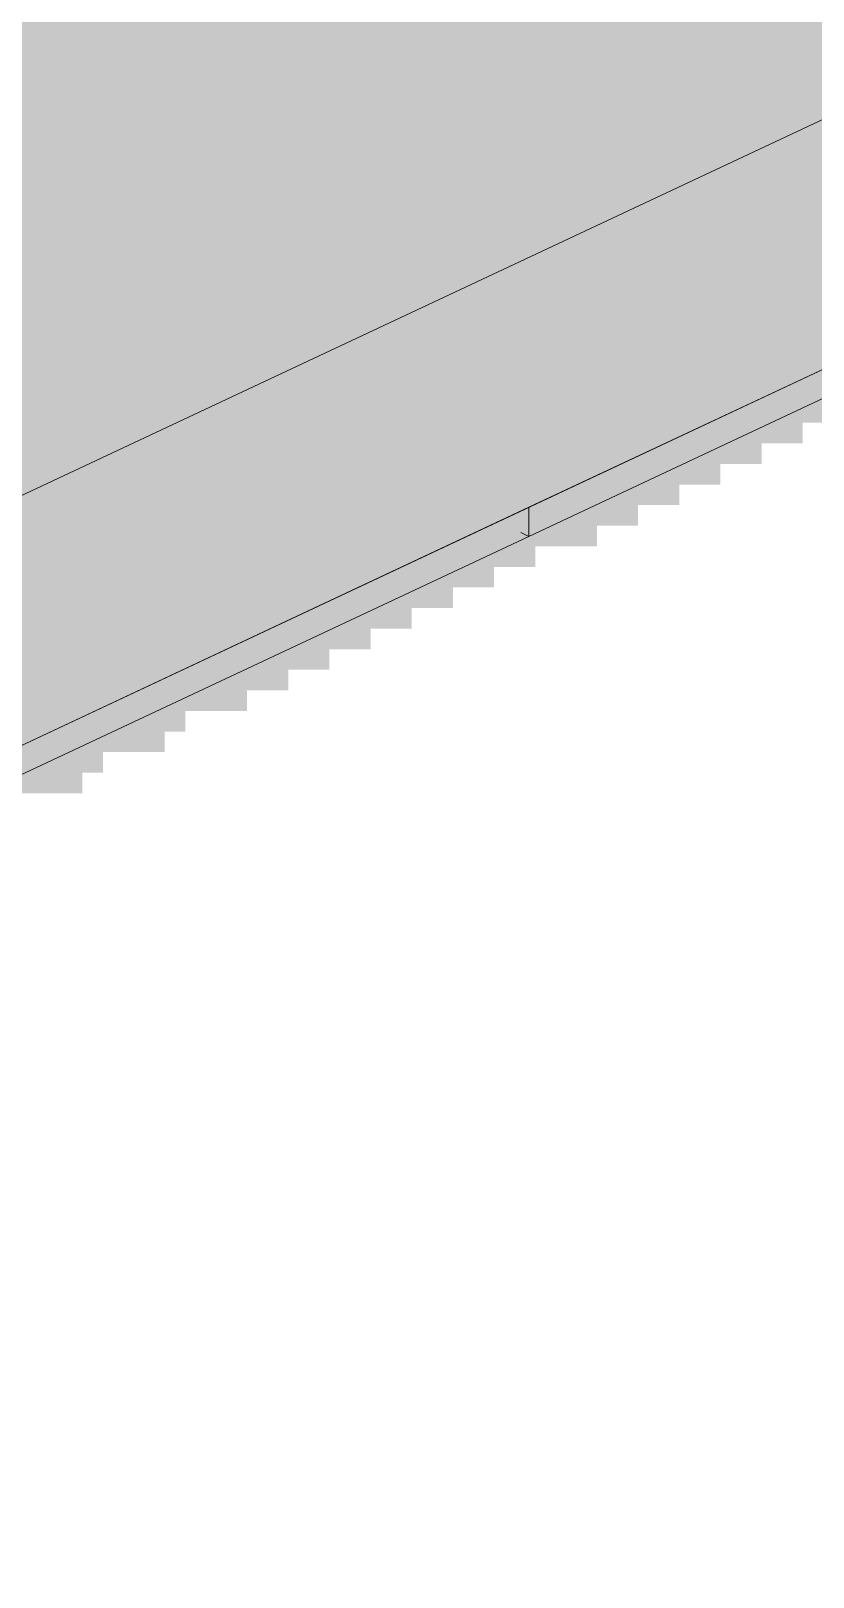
# Model space of a CAD drawing. Header units: millimetres. Extents: x 5 to 1315, y 5 to 292.
# Drawn here: x 1204.61 to 1208.27, y 73.26 to 80.5 of the extents above; entities that cross this region are included whole.
import ezdxf

# ---------------------------------------------------------------- set-up
doc = ezdxf.new("R2010")
doc.units = ezdxf.units.MM
doc.layers.add('EXISTING', color=7, linetype='Continuous')
doc.layers.add('IMAGES', color=7, linetype='Continuous')

# ---------------------------------------------------------------- blocks, each defined once
blk = doc.blocks.new('SHEET_03')
at = {"layer": 'EXISTING', "color": 250, "lineweight": 9}
for p, q in [((263.2288, 58.9151), (329.7311, 90.136)), ((329.7311, 88.9664), (263.2288, 57.7455)), ((306.9393, 78.2663), (320.0524, 84.4225)), ((320.0524, 84.2861), (306.9393, 78.1299)), ((303.5049, 76.654), (306.9393, 78.2663)), ((306.9393, 78.1299), (306.9393, 78.2663)), ((306.9393, 78.1299), (303.5049, 76.5175)), ((306.9012, 78.1477), (306.9393, 78.1299))]:
    blk.add_line(p, q, dxfattribs=at)
at = {"layer": 'IMAGES', "color": 7}
for points in [[(303.0182, 80.4935), (307.0655, 80.4935), (303.0182, 80.5899), (307.0655, 80.5899)], [(307.0655, 80.4935), (307.1618, 80.4935), (307.0655, 80.5899), (307.1618, 80.5899)], [(307.1618, 80.4935), (307.2582, 80.4935), (307.1618, 80.5899), (307.2582, 80.5899)], [(307.2582, 80.4935), (307.3545, 80.4935), (307.2582, 80.5899), (307.3545, 80.5899)], [(307.3545, 80.4935), (307.5473, 80.4935), (307.3545, 80.5899), (307.5473, 80.5899)], [(307.5473, 80.4935), (307.6436, 80.4935), (307.5473, 80.5899), (307.6436, 80.5899)], [(307.6436, 80.4935), (307.74, 80.4935), (307.6436, 80.5899), (307.74, 80.5899)], [(307.74, 80.4935), (308.8964, 80.4935), (307.74, 80.5899), (308.8964, 80.5899)], [(303.0182, 80.3971), (306.8727, 80.3971), (303.0182, 80.4935), (306.8727, 80.4935)], [(306.8727, 80.3971), (306.9691, 80.3971), (306.8727, 80.4935), (306.9691, 80.4935)], [(306.9691, 80.3971), (307.0655, 80.3971), (306.9691, 80.4935), (307.0655, 80.4935)], [(307.0655, 80.3971), (307.1618, 80.3971), (307.0655, 80.4935), (307.1618, 80.4935)], [(307.1618, 80.3971), (307.2582, 80.3971), (307.1618, 80.4935), (307.2582, 80.4935)], [(307.2582, 80.3971), (307.3545, 80.3971), (307.2582, 80.4935), (307.3545, 80.4935)], [(307.3545, 80.3971), (307.4509, 80.3971), (307.3545, 80.4935), (307.4509, 80.4935)], [(307.4509, 80.3971), (307.5473, 80.3971), (307.4509, 80.4935), (307.5473, 80.4935)], [(307.5473, 80.3971), (307.6436, 80.3971), (307.5473, 80.4935), (307.6436, 80.4935)], [(307.6436, 80.3971), (308.8, 80.3971), (307.6436, 80.4935), (308.8, 80.4935)], [(302.9218, 80.2043), (306.68, 80.2043), (302.9218, 80.3971), (306.68, 80.3971)], [(306.68, 80.3007), (306.7764, 80.3007), (306.68, 80.3971), (306.7764, 80.3971)], [(306.7764, 80.3007), (306.8727, 80.3007), (306.7764, 80.3971), (306.8727, 80.3971)], [(306.8727, 80.3007), (307.0655, 80.3007), (306.8727, 80.3971), (307.0655, 80.3971)], [(307.0655, 80.3007), (307.1618, 80.3007), (307.0655, 80.3971), (307.1618, 80.3971)], [(307.1618, 80.3007), (307.2582, 80.3007), (307.1618, 80.3971), (307.2582, 80.3971)], [(307.2582, 80.3007), (307.4509, 80.3007), (307.2582, 80.3971), (307.4509, 80.3971)], [(307.4509, 80.3007), (308.5109, 80.3007), (307.4509, 80.3971), (308.5109, 80.3971)], [(306.68, 80.2043), (306.7764, 80.2043), (306.68, 80.3007), (306.7764, 80.3007)], [(306.7764, 80.2043), (306.8727, 80.2043), (306.7764, 80.3007), (306.8727, 80.3007)], [(306.8727, 80.2043), (307.0655, 80.2043), (306.8727, 80.3007), (307.0655, 80.3007)], [(307.0655, 80.2043), (307.1618, 80.2043), (307.0655, 80.3007), (307.1618, 80.3007)], [(307.1618, 80.2043), (308.3182, 80.2043), (307.1618, 80.3007), (308.3182, 80.3007)], [(303.0182, 80.1079), (306.4873, 80.1079), (303.0182, 80.2043), (306.4873, 80.2043)], [(306.4873, 80.1079), (306.68, 80.1079), (306.4873, 80.2043), (306.68, 80.2043)], [(306.68, 80.1079), (306.7764, 80.1079), (306.68, 80.2043), (306.7764, 80.2043)], [(306.7764, 80.1079), (306.8727, 80.1079), (306.7764, 80.2043), (306.8727, 80.2043)], [(306.8727, 80.1079), (307.0655, 80.1079), (306.8727, 80.2043), (307.0655, 80.2043)], [(307.0655, 80.1079), (308.1255, 80.1079), (307.0655, 80.2043), (308.1255, 80.2043)], [(308.1255, 80.1079), (308.2218, 80.1079), (308.1255, 80.2043), (308.2218, 80.2043)], [(308.2218, 80.1079), (308.3182, 80.1079), (308.2218, 80.2043), (308.3182, 80.2043)], [(303.5964, 80.0115), (306.1018, 80.0115), (303.5964, 80.1079), (306.1018, 80.1079)], [(306.1018, 80.0115), (306.2945, 80.0115), (306.1018, 80.1079), (306.2945, 80.1079)], [(306.2945, 80.0115), (306.4873, 80.0115), (306.2945, 80.1079), (306.4873, 80.1079)], [(306.4873, 80.0115), (306.68, 80.0115), (306.4873, 80.1079), (306.68, 80.1079)], [(306.68, 80.0115), (307.9327, 80.0115), (306.68, 80.1079), (307.9327, 80.1079)], [(307.9327, 80.0115), (308.0291, 80.0115), (307.9327, 80.1079), (308.0291, 80.1079)], [(308.0291, 80.0115), (308.1255, 80.0115), (308.0291, 80.1079), (308.1255, 80.1079)], [(308.1255, 80.0115), (308.2218, 80.0115), (308.1255, 80.1079), (308.2218, 80.1079)], [(308.2218, 80.0115), (308.3182, 80.0115), (308.2218, 80.1079), (308.3182, 80.1079)], [(303.6927, 79.9151), (306.0055, 79.9151), (303.6927, 80.0115), (306.0055, 80.0115)], [(306.0055, 79.9151), (306.1982, 79.9151), (306.0055, 80.0115), (306.1982, 80.0115)], [(306.1982, 79.9151), (306.2945, 79.9151), (306.1982, 80.0115), (306.2945, 80.0115)], [(306.2945, 79.9151), (306.3909, 79.9151), (306.2945, 80.0115), (306.3909, 80.0115)], [(306.3909, 79.9151), (306.4873, 79.9151), (306.3909, 80.0115), (306.4873, 80.0115)], [(306.4873, 79.9151), (307.74, 79.9151), (306.4873, 80.0115), (307.74, 80.0115)], [(307.74, 79.9151), (307.8364, 79.9151), (307.74, 80.0115), (307.8364, 80.0115)], [(307.8364, 79.9151), (307.9327, 79.9151), (307.8364, 80.0115), (307.9327, 80.0115)], [(307.9327, 79.9151), (308.0291, 79.9151), (307.9327, 80.0115), (308.0291, 80.0115)], [(308.0291, 79.9151), (308.1255, 79.9151), (308.0291, 80.0115), (308.1255, 80.0115)], [(308.1255, 79.9151), (308.2218, 79.9151), (308.1255, 80.0115), (308.2218, 80.0115)], [(308.2218, 79.9151), (308.3182, 79.9151), (308.2218, 80.0115), (308.3182, 80.0115)], [(303.6927, 79.8187), (305.62, 79.8187), (303.6927, 79.9151), (305.62, 79.9151)], [(305.62, 79.8187), (305.7164, 79.8187), (305.62, 79.9151), (305.7164, 79.9151)], [(305.7164, 79.8187), (305.9091, 79.8187), (305.7164, 79.9151), (305.9091, 79.9151)], [(305.9091, 79.8187), (306.1018, 79.8187), (305.9091, 79.9151), (306.1018, 79.9151)], [(306.1018, 79.8187), (306.1982, 79.8187), (306.1018, 79.9151), (306.1982, 79.9151)], [(306.1982, 79.8187), (306.2945, 79.8187), (306.1982, 79.9151), (306.2945, 79.9151)], [(306.2945, 79.8187), (307.4509, 79.8187), (306.2945, 79.9151), (307.4509, 79.9151)], [(307.4509, 79.7223), (307.5473, 79.7223), (307.4509, 79.9151), (307.5473, 79.9151)], [(307.5473, 79.8187), (307.6436, 79.8187), (307.5473, 79.9151), (307.6436, 79.9151)], [(307.6436, 79.8187), (307.74, 79.8187), (307.6436, 79.9151), (307.74, 79.9151)], [(307.74, 79.8187), (307.8364, 79.8187), (307.74, 79.9151), (307.8364, 79.9151)], [(307.8364, 79.8187), (308.1255, 79.8187), (307.8364, 79.9151), (308.1255, 79.9151)], [(308.1255, 79.8187), (308.2218, 79.8187), (308.1255, 79.9151), (308.2218, 79.9151)], [(308.2218, 79.8187), (308.3182, 79.8187), (308.2218, 79.9151), (308.3182, 79.9151)], [(304.0782, 79.7223), (305.5236, 79.7223), (304.0782, 79.8187), (305.5236, 79.8187)], [(305.5236, 79.7223), (305.62, 79.7223), (305.5236, 79.8187), (305.62, 79.8187)], [(305.62, 79.6259), (305.7164, 79.6259), (305.62, 79.8187), (305.7164, 79.8187)], [(305.7164, 79.7223), (305.8127, 79.7223), (305.7164, 79.8187), (305.8127, 79.8187)], [(305.8127, 79.7223), (306.0055, 79.7223), (305.8127, 79.8187), (306.0055, 79.8187)], [(306.0055, 79.7223), (306.1018, 79.7223), (306.0055, 79.8187), (306.1018, 79.8187)], [(306.1018, 79.7223), (307.3545, 79.7223), (306.1018, 79.8187), (307.3545, 79.8187)], [(307.3545, 79.7223), (307.4509, 79.7223), (307.3545, 79.8187), (307.4509, 79.8187)], [(307.5473, 79.7223), (307.6436, 79.7223), (307.5473, 79.8187), (307.6436, 79.8187)], [(307.6436, 79.7223), (307.74, 79.7223), (307.6436, 79.8187), (307.74, 79.8187)], [(307.74, 79.7223), (307.8364, 79.7223), (307.74, 79.8187), (307.8364, 79.8187)], [(307.8364, 79.7223), (307.9327, 79.7223), (307.8364, 79.8187), (307.9327, 79.8187)], [(307.9327, 79.7223), (308.0291, 79.7223), (307.9327, 79.8187), (308.0291, 79.8187)], [(308.0291, 79.7223), (308.1255, 79.7223), (308.0291, 79.8187), (308.1255, 79.8187)], [(308.1255, 79.7223), (309.86, 79.7223), (308.1255, 79.8187), (309.86, 79.8187)], [(304.1745, 79.6259), (305.2345, 79.6259), (304.1745, 79.7223), (305.2345, 79.7223)], [(305.2345, 79.6259), (305.4273, 79.6259), (305.2345, 79.7223), (305.4273, 79.7223)], [(305.4273, 79.6259), (305.5236, 79.6259), (305.4273, 79.7223), (305.5236, 79.7223)], [(305.5236, 79.6259), (305.62, 79.6259), (305.5236, 79.7223), (305.62, 79.7223)], [(305.7164, 79.6259), (305.8127, 79.6259), (305.7164, 79.7223), (305.8127, 79.7223)], [(305.8127, 79.6259), (305.9091, 79.6259), (305.8127, 79.7223), (305.9091, 79.7223)], [(305.9091, 79.6259), (307.1618, 79.6259), (305.9091, 79.7223), (307.1618, 79.7223)], [(307.1618, 79.6259), (307.2582, 79.6259), (307.1618, 79.7223), (307.2582, 79.7223)], [(307.2582, 79.6259), (307.3545, 79.6259), (307.2582, 79.7223), (307.3545, 79.7223)], [(307.3545, 79.6259), (307.4509, 79.6259), (307.3545, 79.7223), (307.4509, 79.7223)], [(307.4509, 79.6259), (307.74, 79.6259), (307.4509, 79.7223), (307.74, 79.7223)], [(307.74, 79.6259), (307.8364, 79.6259), (307.74, 79.7223), (307.8364, 79.7223)], [(307.8364, 79.6259), (307.9327, 79.6259), (307.8364, 79.7223), (307.9327, 79.7223)], [(307.9327, 79.6259), (309.6673, 79.6259), (307.9327, 79.7223), (309.6673, 79.7223)], [(304.1745, 79.5295), (305.0418, 79.5295), (304.1745, 79.6259), (305.0418, 79.6259)], [(305.0418, 79.5295), (305.1382, 79.5295), (305.0418, 79.6259), (305.1382, 79.6259)], [(305.1382, 79.5295), (305.2345, 79.5295), (305.1382, 79.6259), (305.2345, 79.6259)], [(305.2345, 79.5295), (305.3309, 79.5295), (305.2345, 79.6259), (305.3309, 79.6259)], [(305.3309, 79.5295), (305.4273, 79.5295), (305.3309, 79.6259), (305.4273, 79.6259)], [(305.4273, 79.5295), (305.5236, 79.5295), (305.4273, 79.6259), (305.5236, 79.6259)], [(305.5236, 79.5295), (305.62, 79.5295), (305.5236, 79.6259), (305.62, 79.6259)], [(305.62, 79.5295), (305.7164, 79.5295), (305.62, 79.6259), (305.7164, 79.6259)], [(305.7164, 79.5295), (305.8127, 79.5295), (305.7164, 79.6259), (305.8127, 79.6259)], [(305.8127, 79.5295), (306.8727, 79.5295), (305.8127, 79.6259), (306.8727, 79.6259)], [(306.8727, 79.5295), (306.9691, 79.5295), (306.8727, 79.6259), (306.9691, 79.6259)], [(306.9691, 79.5295), (307.0655, 79.5295), (306.9691, 79.6259), (307.0655, 79.6259)], [(307.0655, 79.5295), (307.1618, 79.5295), (307.0655, 79.6259), (307.1618, 79.6259)], [(307.1618, 79.5295), (307.2582, 79.5295), (307.1618, 79.6259), (307.2582, 79.6259)], [(307.2582, 79.5295), (307.3545, 79.5295), (307.2582, 79.6259), (307.3545, 79.6259)], [(307.3545, 79.5295), (307.4509, 79.5295), (307.3545, 79.6259), (307.4509, 79.6259)], [(307.4509, 79.5295), (307.5473, 79.5295), (307.4509, 79.6259), (307.5473, 79.6259)], [(307.5473, 79.5295), (307.74, 79.5295), (307.5473, 79.6259), (307.74, 79.6259)], [(307.74, 79.5295), (309.3782, 79.5295), (307.74, 79.6259), (309.3782, 79.6259)], [(304.56, 79.4331), (304.6564, 79.4331), (304.56, 79.5295), (304.6564, 79.5295)], [(304.6564, 79.4331), (304.7527, 79.4331), (304.6564, 79.5295), (304.7527, 79.5295)], [(304.7527, 79.4331), (304.8491, 79.4331), (304.7527, 79.5295), (304.8491, 79.5295)], [(304.8491, 79.4331), (304.9455, 79.4331), (304.8491, 79.5295), (304.9455, 79.5295)], [(304.9455, 79.4331), (305.0418, 79.4331), (304.9455, 79.5295), (305.0418, 79.5295)], [(305.0418, 79.4331), (305.1382, 79.4331), (305.0418, 79.5295), (305.1382, 79.5295)], [(305.1382, 79.4331), (305.2345, 79.4331), (305.1382, 79.5295), (305.2345, 79.5295)], [(305.2345, 79.4331), (305.4273, 79.4331), (305.2345, 79.5295), (305.4273, 79.5295)], [(305.4273, 79.4331), (306.68, 79.4331), (305.4273, 79.5295), (306.68, 79.5295)], [(306.68, 79.4331), (306.7764, 79.4331), (306.68, 79.5295), (306.7764, 79.5295)], [(306.7764, 79.4331), (306.8727, 79.4331), (306.7764, 79.5295), (306.8727, 79.5295)], [(306.8727, 79.4331), (306.9691, 79.4331), (306.8727, 79.5295), (306.9691, 79.5295)], [(306.9691, 79.4331), (307.1618, 79.4331), (306.9691, 79.5295), (307.1618, 79.5295)], [(307.1618, 79.4331), (307.2582, 79.4331), (307.1618, 79.5295), (307.2582, 79.5295)], [(307.2582, 79.4331), (307.3545, 79.4331), (307.2582, 79.5295), (307.3545, 79.5295)], [(307.3545, 79.4331), (307.4509, 79.4331), (307.3545, 79.5295), (307.4509, 79.5295)], [(307.4509, 79.4331), (307.5473, 79.4331), (307.4509, 79.5295), (307.5473, 79.5295)], [(307.5473, 79.4331), (309.2818, 79.4331), (307.5473, 79.5295), (309.2818, 79.5295)], [(304.56, 79.3367), (304.6564, 79.3367), (304.56, 79.4331), (304.6564, 79.4331)], [(304.6564, 79.3367), (304.7527, 79.3367), (304.6564, 79.4331), (304.7527, 79.4331)], [(304.7527, 79.3367), (304.8491, 79.3367), (304.7527, 79.4331), (304.8491, 79.4331)], [(304.8491, 79.3367), (305.0418, 79.3367), (304.8491, 79.4331), (305.0418, 79.4331)], [(305.0418, 79.3367), (305.1382, 79.3367), (305.0418, 79.4331), (305.1382, 79.4331)], [(305.1382, 79.3367), (305.2345, 79.3367), (305.1382, 79.4331), (305.2345, 79.4331)], [(305.2345, 79.3367), (306.4873, 79.3367), (305.2345, 79.4331), (306.4873, 79.4331)], [(306.4873, 79.3367), (306.5836, 79.3367), (306.4873, 79.4331), (306.5836, 79.4331)], [(306.5836, 79.3367), (306.68, 79.3367), (306.5836, 79.4331), (306.68, 79.4331)], [(306.68, 79.3367), (306.7764, 79.3367), (306.68, 79.4331), (306.7764, 79.4331)], [(306.7764, 79.3367), (306.8727, 79.3367), (306.7764, 79.4331), (306.8727, 79.4331)], [(306.8727, 79.3367), (307.0655, 79.3367), (306.8727, 79.4331), (307.0655, 79.4331)], [(307.0655, 79.3367), (307.1618, 79.3367), (307.0655, 79.4331), (307.1618, 79.4331)], [(307.1618, 79.3367), (307.2582, 79.3367), (307.1618, 79.4331), (307.2582, 79.4331)], [(307.2582, 79.3367), (308.9927, 79.3367), (307.2582, 79.4331), (308.9927, 79.4331)], [(304.56, 79.2403), (304.6564, 79.2403), (304.56, 79.3367), (304.6564, 79.3367)], [(304.6564, 79.2403), (304.8491, 79.2403), (304.6564, 79.3367), (304.8491, 79.3367)], [(304.8491, 79.2403), (304.9455, 79.2403), (304.8491, 79.3367), (304.9455, 79.3367)], [(304.9455, 79.2403), (305.0418, 79.2403), (304.9455, 79.3367), (305.0418, 79.3367)], [(305.0418, 79.2403), (305.1382, 79.2403), (305.0418, 79.3367), (305.1382, 79.3367)], [(305.1382, 79.2403), (306.2945, 79.2403), (305.1382, 79.3367), (306.2945, 79.3367)], [(306.2945, 79.2403), (306.3909, 79.2403), (306.2945, 79.3367), (306.3909, 79.3367)], [(306.3909, 79.2403), (306.4873, 79.2403), (306.3909, 79.3367), (306.4873, 79.3367)], [(306.4873, 79.2403), (306.5836, 79.2403), (306.4873, 79.3367), (306.5836, 79.3367)], [(306.5836, 79.2403), (306.68, 79.2403), (306.5836, 79.3367), (306.68, 79.3367)], [(306.68, 79.2403), (306.8727, 79.2403), (306.68, 79.3367), (306.8727, 79.3367)], [(306.8727, 79.2403), (306.9691, 79.2403), (306.8727, 79.3367), (306.9691, 79.3367)], [(306.9691, 79.2403), (307.0655, 79.2403), (306.9691, 79.3367), (307.0655, 79.3367)], [(307.0655, 79.2403), (307.1618, 79.2403), (307.0655, 79.3367), (307.1618, 79.3367)], [(307.1618, 79.2403), (308.8964, 79.2403), (307.1618, 79.3367), (308.8964, 79.3367)], [(304.4636, 79.1439), (304.6564, 79.1439), (304.4636, 79.2403), (304.6564, 79.2403)], [(304.6564, 79.1439), (304.7527, 79.1439), (304.6564, 79.2403), (304.7527, 79.2403)], [(304.7527, 79.1439), (304.8491, 79.1439), (304.7527, 79.2403), (304.8491, 79.2403)], [(304.8491, 79.1439), (306.0055, 79.1439), (304.8491, 79.2403), (306.0055, 79.2403)], [(306.0055, 79.1439), (306.1018, 79.1439), (306.0055, 79.2403), (306.1018, 79.2403)], [(306.1018, 79.1439), (306.2945, 79.1439), (306.1018, 79.2403), (306.2945, 79.2403)], [(306.2945, 79.1439), (306.3909, 79.1439), (306.2945, 79.2403), (306.3909, 79.2403)], [(306.3909, 79.1439), (306.4873, 79.1439), (306.3909, 79.2403), (306.4873, 79.2403)], [(306.4873, 79.1439), (306.5836, 79.1439), (306.4873, 79.2403), (306.5836, 79.2403)], [(306.5836, 79.1439), (306.68, 79.1439), (306.5836, 79.2403), (306.68, 79.2403)], [(306.68, 79.1439), (306.8727, 79.1439), (306.68, 79.2403), (306.8727, 79.2403)], [(306.8727, 79.1439), (308.6073, 79.1439), (306.8727, 79.2403), (308.6073, 79.2403)], [(304.4636, 79.0475), (304.6564, 79.0475), (304.4636, 79.1439), (304.6564, 79.1439)], [(304.6564, 79.0475), (304.7527, 79.0475), (304.6564, 79.1439), (304.7527, 79.1439)], [(304.7527, 79.0475), (305.9091, 79.0475), (304.7527, 79.1439), (305.9091, 79.1439)], [(305.9091, 79.0475), (306.0055, 79.0475), (305.9091, 79.1439), (306.0055, 79.1439)], [(306.0055, 79.0475), (306.1018, 79.0475), (306.0055, 79.1439), (306.1018, 79.1439)], [(306.1018, 79.0475), (306.1982, 79.0475), (306.1018, 79.1439), (306.1982, 79.1439)], [(306.1982, 78.9511), (306.2945, 78.9511), (306.1982, 79.1439), (306.2945, 79.1439)], [(306.2945, 79.0475), (306.3909, 79.0475), (306.2945, 79.1439), (306.3909, 79.1439)], [(306.3909, 79.0475), (306.5836, 79.0475), (306.3909, 79.1439), (306.5836, 79.1439)], [(306.5836, 79.0475), (308.4145, 79.0475), (306.5836, 79.1439), (308.4145, 79.1439)], [(304.2709, 78.9511), (304.6564, 78.9511), (304.2709, 79.0475), (304.6564, 79.0475)], [(304.6564, 78.9511), (305.62, 78.9511), (304.6564, 79.0475), (305.62, 79.0475)], [(305.62, 78.9511), (305.7164, 78.9511), (305.62, 79.0475), (305.7164, 79.0475)], [(305.7164, 78.9511), (305.9091, 78.9511), (305.7164, 79.0475), (305.9091, 79.0475)], [(305.9091, 78.9511), (306.0055, 78.9511), (305.9091, 79.0475), (306.0055, 79.0475)], [(306.0055, 78.9511), (306.1982, 78.9511), (306.0055, 79.0475), (306.1982, 79.0475)], [(306.2945, 78.9511), (306.3909, 78.9511), (306.2945, 79.0475), (306.3909, 79.0475)], [(306.3909, 78.9511), (308.2218, 78.9511), (306.3909, 79.0475), (308.2218, 79.0475)], [(308.2218, 78.9511), (308.4145, 78.9511), (308.2218, 79.0475), (308.4145, 79.0475)], [(304.1745, 78.8547), (305.5236, 78.8547), (304.1745, 78.9511), (305.5236, 78.9511)], [(305.5236, 78.8547), (305.62, 78.8547), (305.5236, 78.9511), (305.62, 78.9511)], [(305.62, 78.8547), (305.7164, 78.8547), (305.62, 78.9511), (305.7164, 78.9511)], [(305.7164, 78.8547), (305.8127, 78.8547), (305.7164, 78.9511), (305.8127, 78.9511)], [(305.8127, 78.8547), (306.0055, 78.8547), (305.8127, 78.9511), (306.0055, 78.9511)], [(306.0055, 78.8547), (306.1018, 78.8547), (306.0055, 78.9511), (306.1018, 78.9511)], [(306.1018, 78.8547), (306.1982, 78.8547), (306.1018, 78.9511), (306.1982, 78.9511)], [(306.1982, 78.8547), (306.2945, 78.8547), (306.1982, 78.9511), (306.2945, 78.9511)], [(306.2945, 78.8547), (308.0291, 78.8547), (306.2945, 78.9511), (308.0291, 78.9511)], [(308.0291, 78.8547), (308.1255, 78.8547), (308.0291, 78.9511), (308.1255, 78.9511)], [(308.1255, 78.8547), (308.2218, 78.8547), (308.1255, 78.9511), (308.2218, 78.9511)], [(308.2218, 78.8547), (308.3182, 78.8547), (308.2218, 78.9511), (308.3182, 78.9511)], [(303.9818, 78.7583), (305.2345, 78.7583), (303.9818, 78.8547), (305.2345, 78.8547)], [(305.2345, 78.7583), (305.4273, 78.7583), (305.2345, 78.8547), (305.4273, 78.8547)], [(305.4273, 78.7583), (305.5236, 78.7583), (305.4273, 78.8547), (305.5236, 78.8547)], [(305.5236, 78.7583), (305.62, 78.7583), (305.5236, 78.8547), (305.62, 78.8547)], [(305.62, 78.7583), (305.8127, 78.7583), (305.62, 78.8547), (305.8127, 78.8547)], [(305.8127, 78.7583), (305.9091, 78.7583), (305.8127, 78.8547), (305.9091, 78.8547)], [(305.9091, 78.7583), (306.1018, 78.7583), (305.9091, 78.8547), (306.1018, 78.8547)], [(306.1018, 78.7583), (307.8364, 78.7583), (306.1018, 78.8547), (307.8364, 78.8547)], [(307.8364, 78.7583), (307.9327, 78.7583), (307.8364, 78.8547), (307.9327, 78.8547)], [(307.9327, 78.7583), (308.0291, 78.7583), (307.9327, 78.8547), (308.0291, 78.8547)], [(308.0291, 78.7583), (308.1255, 78.7583), (308.0291, 78.8547), (308.1255, 78.8547)], [(308.1255, 78.7583), (308.4145, 78.7583), (308.1255, 78.8547), (308.4145, 78.8547)], [(303.8855, 78.6619), (305.0418, 78.6619), (303.8855, 78.7583), (305.0418, 78.7583)], [(305.0418, 78.6619), (305.1382, 78.6619), (305.0418, 78.7583), (305.1382, 78.7583)], [(305.1382, 78.6619), (305.2345, 78.6619), (305.1382, 78.7583), (305.2345, 78.7583)], [(305.2345, 78.6619), (305.3309, 78.6619), (305.2345, 78.7583), (305.3309, 78.7583)], [(305.3309, 78.6619), (305.4273, 78.6619), (305.3309, 78.7583), (305.4273, 78.7583)], [(305.4273, 78.6619), (305.5236, 78.6619), (305.4273, 78.7583), (305.5236, 78.7583)], [(305.5236, 78.6619), (305.7164, 78.6619), (305.5236, 78.7583), (305.7164, 78.7583)], [(305.7164, 78.6619), (305.8127, 78.6619), (305.7164, 78.7583), (305.8127, 78.7583)], [(305.8127, 78.6619), (305.9091, 78.6619), (305.8127, 78.7583), (305.9091, 78.7583)], [(305.9091, 78.6619), (307.5473, 78.6619), (305.9091, 78.7583), (307.5473, 78.7583)], [(307.5473, 78.6619), (307.74, 78.6619), (307.5473, 78.7583), (307.74, 78.7583)], [(307.74, 78.6619), (307.8364, 78.6619), (307.74, 78.7583), (307.8364, 78.7583)], [(307.8364, 78.6619), (307.9327, 78.6619), (307.8364, 78.7583), (307.9327, 78.7583)], [(307.9327, 78.5655), (308.0291, 78.5655), (307.9327, 78.7583), (308.0291, 78.7583)], [(308.0291, 78.6619), (308.3182, 78.6619), (308.0291, 78.7583), (308.3182, 78.7583)], [(303.6927, 78.5655), (304.8491, 78.5655), (303.6927, 78.6619), (304.8491, 78.6619)], [(304.8491, 78.5655), (304.9455, 78.5655), (304.8491, 78.6619), (304.9455, 78.6619)], [(304.9455, 78.5655), (305.0418, 78.5655), (304.9455, 78.6619), (305.0418, 78.6619)], [(305.0418, 78.5655), (305.1382, 78.5655), (305.0418, 78.6619), (305.1382, 78.6619)], [(305.1382, 78.5655), (305.2345, 78.5655), (305.1382, 78.6619), (305.2345, 78.6619)], [(305.2345, 78.5655), (305.3309, 78.5655), (305.2345, 78.6619), (305.3309, 78.6619)], [(305.3309, 78.5655), (305.4273, 78.5655), (305.3309, 78.6619), (305.4273, 78.6619)], [(305.4273, 78.5655), (305.5236, 78.5655), (305.4273, 78.6619), (305.5236, 78.6619)], [(305.5236, 78.5655), (305.7164, 78.5655), (305.5236, 78.6619), (305.7164, 78.6619)], [(305.7164, 78.5655), (307.3545, 78.5655), (305.7164, 78.6619), (307.3545, 78.6619)], [(307.3545, 78.5655), (307.5473, 78.5655), (307.3545, 78.6619), (307.5473, 78.6619)], [(307.5473, 78.5655), (307.74, 78.5655), (307.5473, 78.6619), (307.74, 78.6619)], [(307.74, 78.5655), (307.8364, 78.5655), (307.74, 78.6619), (307.8364, 78.6619)], [(307.8364, 78.4691), (307.9327, 78.4691), (307.8364, 78.6619), (307.9327, 78.6619)], [(308.0291, 78.5655), (308.1255, 78.5655), (308.0291, 78.6619), (308.1255, 78.6619)], [(308.1255, 78.5655), (308.2218, 78.5655), (308.1255, 78.6619), (308.2218, 78.6619)], [(303.5, 78.4691), (304.6564, 78.4691), (303.5, 78.5655), (304.6564, 78.5655)], [(304.6564, 78.4691), (304.7527, 78.4691), (304.6564, 78.5655), (304.7527, 78.5655)], [(304.7527, 78.4691), (304.8491, 78.4691), (304.7527, 78.5655), (304.8491, 78.5655)], [(304.8491, 78.4691), (304.9455, 78.4691), (304.8491, 78.5655), (304.9455, 78.5655)], [(304.9455, 78.4691), (305.1382, 78.4691), (304.9455, 78.5655), (305.1382, 78.5655)], [(305.1382, 78.4691), (305.2345, 78.4691), (305.1382, 78.5655), (305.2345, 78.5655)], [(305.2345, 78.4691), (305.3309, 78.4691), (305.2345, 78.5655), (305.3309, 78.5655)], [(305.3309, 78.4691), (305.4273, 78.4691), (305.3309, 78.5655), (305.4273, 78.5655)], [(305.4273, 78.4691), (307.1618, 78.4691), (305.4273, 78.5655), (307.1618, 78.5655)], [(307.1618, 78.4691), (307.3545, 78.4691), (307.1618, 78.5655), (307.3545, 78.5655)], [(307.3545, 78.4691), (307.4509, 78.4691), (307.3545, 78.5655), (307.4509, 78.5655)], [(307.4509, 78.3727), (307.5473, 78.3727), (307.4509, 78.5655), (307.5473, 78.5655)], [(307.5473, 78.4691), (307.6436, 78.4691), (307.5473, 78.5655), (307.6436, 78.5655)], [(307.6436, 78.4691), (307.8364, 78.4691), (307.6436, 78.5655), (307.8364, 78.5655)], [(307.9327, 78.4691), (308.0291, 78.4691), (307.9327, 78.5655), (308.0291, 78.5655)], [(304.56, 78.3727), (304.6564, 78.3727), (304.56, 78.4691), (304.6564, 78.4691)], [(304.6564, 78.3727), (304.7527, 78.3727), (304.6564, 78.4691), (304.7527, 78.4691)], [(304.7527, 78.3727), (304.8491, 78.3727), (304.7527, 78.4691), (304.8491, 78.4691)], [(304.8491, 78.3727), (304.9455, 78.3727), (304.8491, 78.4691), (304.9455, 78.4691)], [(304.9455, 78.3727), (305.0418, 78.3727), (304.9455, 78.4691), (305.0418, 78.4691)], [(305.0418, 78.3727), (305.1382, 78.3727), (305.0418, 78.4691), (305.1382, 78.4691)], [(305.1382, 78.3727), (305.2345, 78.3727), (305.1382, 78.4691), (305.2345, 78.4691)], [(305.2345, 78.3727), (306.9691, 78.3727), (305.2345, 78.4691), (306.9691, 78.4691)], [(306.9691, 78.3727), (307.0655, 78.3727), (306.9691, 78.4691), (307.0655, 78.4691)], [(307.0655, 78.3727), (307.1618, 78.3727), (307.0655, 78.4691), (307.1618, 78.4691)], [(307.1618, 78.3727), (307.2582, 78.3727), (307.1618, 78.4691), (307.2582, 78.4691)], [(307.2582, 78.3727), (307.4509, 78.3727), (307.2582, 78.4691), (307.4509, 78.4691)], [(307.5473, 78.3727), (307.6436, 78.3727), (307.5473, 78.4691), (307.6436, 78.4691)], [(307.6436, 78.3727), (307.74, 78.3727), (307.6436, 78.4691), (307.74, 78.4691)], [(307.74, 78.3727), (307.8364, 78.3727), (307.74, 78.4691), (307.8364, 78.4691)], [(304.56, 78.1799), (304.6564, 78.1799), (304.56, 78.3727), (304.6564, 78.3727)], [(304.6564, 78.2763), (304.7527, 78.2763), (304.6564, 78.3727), (304.7527, 78.3727)], [(304.7527, 78.2763), (304.8491, 78.2763), (304.7527, 78.3727), (304.8491, 78.3727)], [(304.8491, 78.2763), (305.0418, 78.2763), (304.8491, 78.3727), (305.0418, 78.3727)], [(305.0418, 78.2763), (306.7764, 78.2763), (305.0418, 78.3727), (306.7764, 78.3727)], [(306.7764, 78.2763), (306.9691, 78.2763), (306.7764, 78.3727), (306.9691, 78.3727)], [(306.9691, 78.2763), (307.0655, 78.2763), (306.9691, 78.3727), (307.0655, 78.3727)], [(307.0655, 78.2763), (307.1618, 78.2763), (307.0655, 78.3727), (307.1618, 78.3727)], [(307.1618, 78.1799), (307.2582, 78.1799), (307.1618, 78.3727), (307.2582, 78.3727)], [(307.2582, 78.1799), (307.3545, 78.1799), (307.2582, 78.3727), (307.3545, 78.3727)], [(307.3545, 78.2763), (307.4509, 78.2763), (307.3545, 78.3727), (307.4509, 78.3727)], [(307.4509, 78.2763), (307.5473, 78.2763), (307.4509, 78.3727), (307.5473, 78.3727)], [(307.5473, 78.2763), (307.6436, 78.2763), (307.5473, 78.3727), (307.6436, 78.3727)], [(304.6564, 78.1799), (304.7527, 78.1799), (304.6564, 78.2763), (304.7527, 78.2763)], [(304.7527, 78.1799), (304.8491, 78.1799), (304.7527, 78.2763), (304.8491, 78.2763)], [(304.8491, 78.1799), (306.5836, 78.1799), (304.8491, 78.2763), (306.5836, 78.2763)], [(306.5836, 78.1799), (306.68, 78.1799), (306.5836, 78.2763), (306.68, 78.2763)], [(306.68, 78.1799), (306.7764, 78.1799), (306.68, 78.2763), (306.7764, 78.2763)], [(306.7764, 78.1799), (306.8727, 78.1799), (306.7764, 78.2763), (306.8727, 78.2763)], [(306.8727, 78.1799), (306.9691, 78.1799), (306.8727, 78.2763), (306.9691, 78.2763)], [(306.9691, 78.1799), (307.1618, 78.1799), (306.9691, 78.2763), (307.1618, 78.2763)], [(307.3545, 78.1799), (307.4509, 78.1799), (307.3545, 78.2763), (307.4509, 78.2763)], [(304.4636, 78.0835), (304.7527, 78.0835), (304.4636, 78.1799), (304.7527, 78.1799)], [(304.7527, 78.0835), (306.3909, 78.0835), (304.7527, 78.1799), (306.3909, 78.1799)], [(306.3909, 78.0835), (306.4873, 78.0835), (306.3909, 78.1799), (306.4873, 78.1799)], [(306.4873, 78.0835), (306.5836, 78.0835), (306.4873, 78.1799), (306.5836, 78.1799)], [(306.5836, 78.0835), (306.7764, 78.0835), (306.5836, 78.1799), (306.7764, 78.1799)], [(306.7764, 78.0835), (306.8727, 78.0835), (306.7764, 78.1799), (306.8727, 78.1799)], [(306.8727, 78.0835), (306.9691, 78.0835), (306.8727, 78.1799), (306.9691, 78.1799)], [(306.9691, 78.0835), (307.0655, 78.0835), (306.9691, 78.1799), (307.0655, 78.1799)], [(307.0655, 78.0835), (307.1618, 78.0835), (307.0655, 78.1799), (307.1618, 78.1799)], [(307.1618, 78.0835), (307.2582, 78.0835), (307.1618, 78.1799), (307.2582, 78.1799)], [(304.3673, 77.9871), (306.1018, 77.9871), (304.3673, 78.0835), (306.1018, 78.0835)], [(306.1018, 77.9871), (306.2945, 77.9871), (306.1018, 78.0835), (306.2945, 78.0835)], [(306.2945, 77.9871), (306.3909, 77.9871), (306.2945, 78.0835), (306.3909, 78.0835)], [(306.3909, 77.9871), (306.8727, 77.9871), (306.3909, 78.0835), (306.8727, 78.0835)], [(306.8727, 77.9871), (306.9691, 77.9871), (306.8727, 78.0835), (306.9691, 78.0835)], [(304.2709, 77.8907), (306.0055, 77.8907), (304.2709, 77.9871), (306.0055, 77.9871)], [(306.0055, 77.8907), (306.1018, 77.8907), (306.0055, 77.9871), (306.1018, 77.9871)], [(306.1018, 77.8907), (306.1982, 77.8907), (306.1018, 77.9871), (306.1982, 77.9871)], [(306.1982, 77.6979), (306.2945, 77.6979), (306.1982, 77.9871), (306.2945, 77.9871)], [(306.2945, 77.8907), (306.3909, 77.8907), (306.2945, 77.9871), (306.3909, 77.9871)], [(306.3909, 77.8907), (306.4873, 77.8907), (306.3909, 77.9871), (306.4873, 77.9871)], [(306.4873, 77.8907), (306.68, 77.8907), (306.4873, 77.9871), (306.68, 77.9871)], [(306.68, 77.8907), (306.7764, 77.8907), (306.68, 77.9871), (306.7764, 77.9871)], [(303.9818, 77.7943), (305.7164, 77.7943), (303.9818, 77.8907), (305.7164, 77.8907)], [(305.7164, 77.7943), (305.8127, 77.7943), (305.7164, 77.8907), (305.8127, 77.8907)], [(305.8127, 77.7943), (305.9091, 77.7943), (305.8127, 77.8907), (305.9091, 77.8907)], [(305.9091, 77.7943), (306.0055, 77.7943), (305.9091, 77.8907), (306.0055, 77.8907)], [(306.0055, 77.7943), (306.1018, 77.7943), (306.0055, 77.8907), (306.1018, 77.8907)], [(306.1018, 77.7943), (306.1982, 77.7943), (306.1018, 77.8907), (306.1982, 77.8907)], [(306.2945, 77.7943), (306.3909, 77.7943), (306.2945, 77.8907), (306.3909, 77.8907)], [(306.3909, 77.7943), (306.4873, 77.7943), (306.3909, 77.8907), (306.4873, 77.8907)], [(306.4873, 77.7943), (306.5836, 77.7943), (306.4873, 77.8907), (306.5836, 77.8907)], [(303.8855, 77.6979), (305.62, 77.6979), (303.8855, 77.7943), (305.62, 77.7943)], [(305.62, 77.6979), (305.7164, 77.6979), (305.62, 77.7943), (305.7164, 77.7943)], [(305.7164, 77.6979), (305.8127, 77.6979), (305.7164, 77.7943), (305.8127, 77.7943)], [(305.8127, 77.6979), (305.9091, 77.6979), (305.8127, 77.7943), (305.9091, 77.7943)], [(305.9091, 77.6979), (306.0055, 77.6979), (305.9091, 77.7943), (306.0055, 77.7943)], [(306.0055, 77.6979), (306.1982, 77.6979), (306.0055, 77.7943), (306.1982, 77.7943)], [(306.2945, 77.6979), (306.3909, 77.6979), (306.2945, 77.7943), (306.3909, 77.7943)], [(303.5964, 77.6015), (305.2345, 77.6015), (303.5964, 77.6979), (305.2345, 77.6979)], [(305.2345, 77.6015), (305.5236, 77.6015), (305.2345, 77.6979), (305.5236, 77.6979)], [(305.5236, 77.6015), (305.62, 77.6015), (305.5236, 77.6979), (305.62, 77.6979)], [(305.62, 77.6015), (305.7164, 77.6015), (305.62, 77.6979), (305.7164, 77.6979)], [(305.7164, 77.6015), (305.8127, 77.6015), (305.7164, 77.6979), (305.8127, 77.6979)], [(305.8127, 77.6015), (306.1018, 77.6015), (305.8127, 77.6979), (306.1018, 77.6979)], [(306.1018, 77.6015), (306.1982, 77.6015), (306.1018, 77.6979), (306.1982, 77.6979)], [(303.5, 77.5051), (305.1382, 77.5051), (303.5, 77.6015), (305.1382, 77.6015)], [(305.1382, 77.5051), (305.2345, 77.5051), (305.1382, 77.6015), (305.2345, 77.6015)], [(305.2345, 77.5051), (305.4273, 77.5051), (305.2345, 77.6015), (305.4273, 77.6015)], [(305.4273, 77.5051), (305.7164, 77.5051), (305.4273, 77.6015), (305.7164, 77.6015)], [(305.7164, 77.5051), (305.8127, 77.5051), (305.7164, 77.6015), (305.8127, 77.6015)], [(305.8127, 77.5051), (305.9091, 77.5051), (305.8127, 77.6015), (305.9091, 77.6015)], [(305.9091, 77.5051), (306.0055, 77.5051), (305.9091, 77.6015), (306.0055, 77.6015)], [(303.2109, 77.4087), (304.9455, 77.4087), (303.2109, 77.5051), (304.9455, 77.5051)], [(304.9455, 77.4087), (305.0418, 77.4087), (304.9455, 77.5051), (305.0418, 77.5051)], [(305.0418, 77.4087), (305.1382, 77.4087), (305.0418, 77.5051), (305.1382, 77.5051)], [(305.1382, 77.4087), (305.2345, 77.4087), (305.1382, 77.5051), (305.2345, 77.5051)], [(305.2345, 77.4087), (305.3309, 77.4087), (305.2345, 77.5051), (305.3309, 77.5051)], [(305.3309, 77.4087), (305.62, 77.4087), (305.3309, 77.5051), (305.62, 77.5051)], [(305.62, 77.4087), (305.7164, 77.4087), (305.62, 77.5051), (305.7164, 77.5051)], [(305.7164, 77.4087), (305.8127, 77.4087), (305.7164, 77.5051), (305.8127, 77.5051)], [(303.0182, 77.3123), (304.7527, 77.3123), (303.0182, 77.4087), (304.7527, 77.4087)], [(304.7527, 77.3123), (304.8491, 77.3123), (304.7527, 77.4087), (304.8491, 77.4087)], [(304.8491, 77.3123), (304.9455, 77.3123), (304.8491, 77.4087), (304.9455, 77.4087)], [(304.9455, 77.3123), (305.0418, 77.3123), (304.9455, 77.4087), (305.0418, 77.4087)], [(305.0418, 77.3123), (305.2345, 77.3123), (305.0418, 77.4087), (305.2345, 77.4087)], [(305.2345, 77.3123), (305.3309, 77.3123), (305.2345, 77.4087), (305.3309, 77.4087)], [(305.3309, 77.3123), (305.4273, 77.3123), (305.3309, 77.4087), (305.4273, 77.4087)], [(305.4273, 77.3123), (305.5236, 77.3123), (305.4273, 77.4087), (305.5236, 77.4087)], [(305.5236, 77.3123), (305.62, 77.3123), (305.5236, 77.4087), (305.62, 77.4087)], [(304.56, 77.2159), (304.6564, 77.2159), (304.56, 77.3123), (304.6564, 77.3123)], [(304.6564, 77.2159), (304.7527, 77.2159), (304.6564, 77.3123), (304.7527, 77.3123)], [(304.7527, 77.2159), (304.8491, 77.2159), (304.7527, 77.3123), (304.8491, 77.3123)], [(304.8491, 77.2159), (305.0418, 77.2159), (304.8491, 77.3123), (305.0418, 77.3123)], [(305.0418, 77.2159), (305.1382, 77.2159), (305.0418, 77.3123), (305.1382, 77.3123)], [(305.1382, 77.2159), (305.2345, 77.2159), (305.1382, 77.3123), (305.2345, 77.3123)], [(305.2345, 77.2159), (305.3309, 77.2159), (305.2345, 77.3123), (305.3309, 77.3123)], [(304.56, 77.1195), (304.6564, 77.1195), (304.56, 77.2159), (304.6564, 77.2159)], [(304.6564, 77.1195), (305.0418, 77.1195), (304.6564, 77.2159), (305.0418, 77.2159)], [(305.0418, 77.1195), (305.1382, 77.1195), (305.0418, 77.2159), (305.1382, 77.2159)], [(305.1382, 77.1195), (305.2345, 77.1195), (305.1382, 77.2159), (305.2345, 77.2159)], [(304.4636, 77.0231), (304.8491, 77.0231), (304.4636, 77.1195), (304.8491, 77.1195)], [(304.8491, 77.0231), (304.9455, 77.0231), (304.8491, 77.1195), (304.9455, 77.1195)], [(304.56, 76.9267), (304.6564, 76.9267), (304.56, 77.0231), (304.6564, 77.0231)], [(304.6564, 76.9267), (304.7527, 76.9267), (304.6564, 77.0231), (304.7527, 77.0231)], [(304.7527, 76.9267), (304.8491, 76.9267), (304.7527, 77.0231), (304.8491, 77.0231)]]:
    blk.add_solid(points, dxfattribs=at)

msp = doc.modelspace()

# ---------------------------------------------------------------- block references
msp.add_blockref('SHEET_03', (900, 0))

doc.saveas('drawing.dxf')
